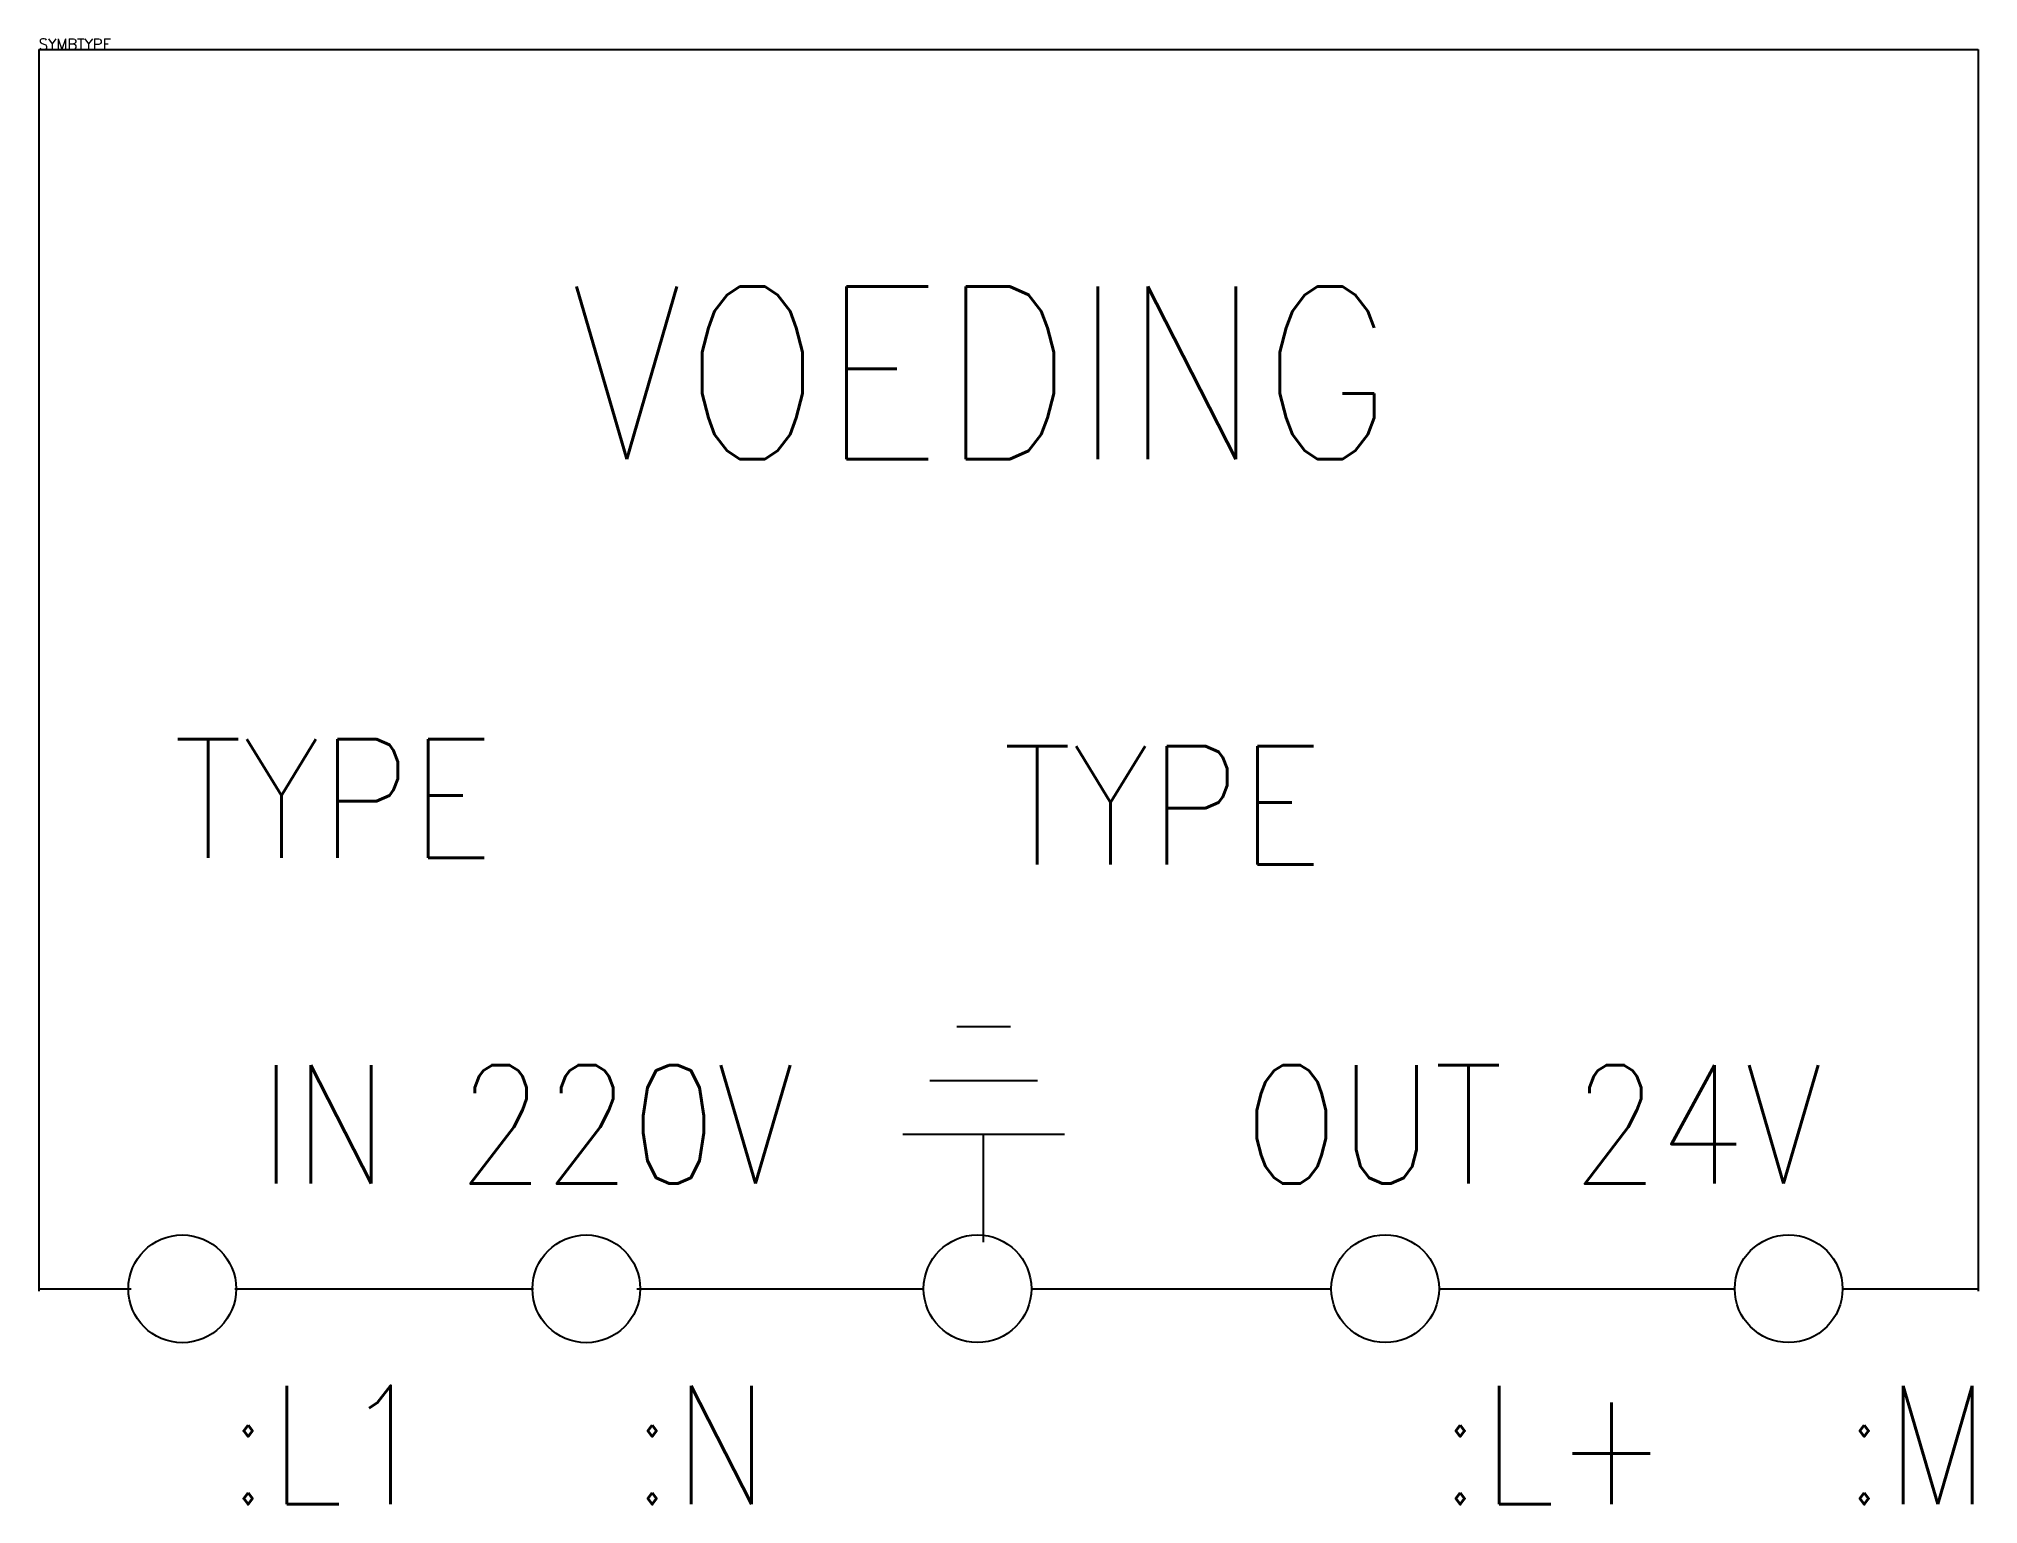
# Model space of a CAD drawing. Extents: x 167.5 to 203.5, y 141 to 168.2.
import ezdxf
from ezdxf.enums import TextEntityAlignment as Align

# ---------------------------------------------------------------- set-up
doc = ezdxf.new("R2010")
doc.units = 0
doc.header["$LTSCALE"] = 25
doc.header["$MEASUREMENT"] = 0
doc.layers.get('0').update_dxf_attribs({"linetype": 'CONTINUOUS'})
doc.layers.add('1', color=7, linetype='CONTINUOUS')
doc.styles.add('ROMANS', font='ROMANS', dxfattribs={"width": 0.85})
doc.styles.get("Standard").update_dxf_attribs({"font": 'simplex'})

msp = doc.modelspace()

# ---------------------------------------------------------------- linework, layer by layer
at = {"layer": '1'}
for p, q in [((167.5, 168), (167.5, 147)), ((167.5, 168), (203.5, 168)), ((167.5, 168), (203.5, 168)), ((167.5, 168), (167.5, 144.954)), ((203.5, 168), (203.5, 147)), ((203.5, 168), (203.5, 144.954)), ((185.538, 149.862), (184.538, 149.862)), ((184.038, 148.862), (186.038, 148.862)), ((186.538, 147.862), (183.538, 147.862)), ((185.038, 145.862), (185.038, 147.862)), ((167.5, 145), (169.215, 145)), ((171.138, 145), (176.68, 145)), ((178.604, 145), (183.924, 145)), ((185.924, 145), (191.492, 145)), ((193.492, 145), (198.981, 145)), ((200.981, 145), (203.5, 145))]:
    msp.add_line(p, q, dxfattribs=at)
for centre in [(170.163, 144.998), (177.663, 144.998), (184.924, 145), (192.492, 145), (199.981, 145)]:
    msp.add_circle(centre, 1, dxfattribs=at)

# ---------------------------------------------------------------- texts
at = {"flags": 1}
msp.add_attdef('SYMBTYPE', (167.5, 168), 'GN', height=0.2, dxfattribs=at)
at = {"layer": '1', "style": 'ROMANS', "width": 0.85}
for s, height, p in [('VOEDING', 3.2, (185, 162)), ('IN 220V', 2.2, (176.556, 148.052)), ('OUT 24V', 2.2, (195.24, 148.052))]:
    msp.add_text(s, height=height, dxfattribs=at).set_placement(p, align=Align.MIDDLE)
for s, p in [('TYPE', (170, 153)), (':L1', (170.985, 141)), (':N', (178.485, 141)), (':L+', (193.485, 141)), (':M', (200.985, 141))]:
    msp.add_text(s, height=2.2, dxfattribs=at).set_placement(p)
msp.add_attdef('TYPE', text='', height=2.2, dxfattribs=at).set_placement((188.358, 153.972), align=Align.MIDDLE)

doc.saveas('drawing.dxf')
